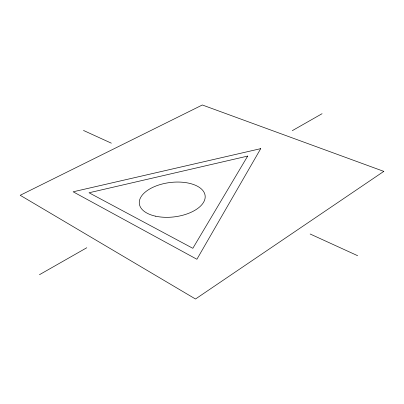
<?xml version="1.0" encoding="UTF-8"?>
<svg xmlns="http://www.w3.org/2000/svg" width="404" height="404" viewBox="0 0 404 404"><rect width="100%" height="100%" fill="white"/><g stroke="black" fill="none" stroke-linecap="round" stroke-linejoin="round"><path stroke-width="0.61" d="M39.461 274.7L86.779 247.748M292.309 130.659L322.069 113.706M83.497 130.462L111.327 143.173M310.146 234.002L357.626 255.692M260.726 148.652L196.899 259.262L73.159 191.799L260.726 148.652M247.682 156.085L192.834 248.309L89.047 192.769L247.682 156.085M383.8 171.377L195.496 299.011L20.2 195.284L202.343 104.99L383.8 171.377M155.399 216.15A33.148 17.306 -7 0 0 205.192 196.945A33.148 17.306 -7 0 0 156.096 185.951A33.148 17.306 -7 0 0 155.399 216.15"/></g></svg>
